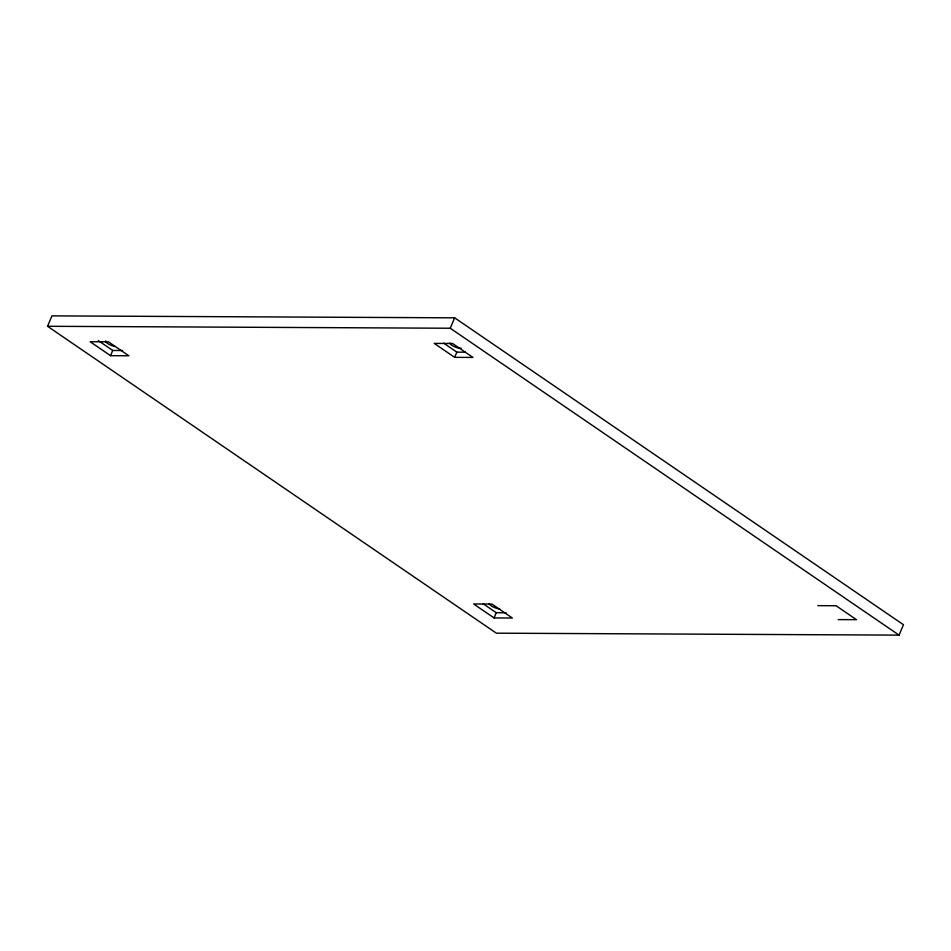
<?xml version="1.0" encoding="UTF-8"?>
<svg xmlns="http://www.w3.org/2000/svg" width="951" height="951" viewBox="0 0 951 951"><rect width="100%" height="100%" fill="white"/><g stroke="black" fill="none" stroke-linecap="round" stroke-linejoin="round"><path stroke-width="1.43" d="M47.55 326.288L51.948 315.875L454.649 317.824L903.45 624.712L899.052 635.125L496.351 633.176L47.55 326.288L450.251 328.238L899.052 635.125M110.53 355.674L128.825 355.769L108.426 341.813L90.131 341.73L110.53 355.674L112.729 350.467L122.584 350.515M450.251 328.238L454.649 317.824M454.649 357.35L472.956 357.433L452.557 343.489L434.25 343.394L454.649 357.35L456.849 352.143L465.301 352.179M494.045 617.924L512.351 618.019L491.952 604.063L473.646 603.98L494.045 617.924L496.244 612.717L506.098 612.765M817.777 605.644L836.072 605.739L856.482 619.683L838.176 619.6M443.653 343.109L456.849 352.143M98.322 340.624L112.729 350.467M483.049 603.695L496.244 612.717M499.691 608.854A6.502 1.89 22.9 0 1 493.2 606.952A6.502 1.89 22.9 0 1 489.183 603.612M114.964 346.497A6.502 1.89 22.9 0 1 108.271 343.917A6.502 1.89 22.9 0 1 105.775 340.874M461.176 348.185A6.502 1.89 22.9 0 1 454.554 346.723A6.502 1.89 22.9 0 1 449.775 343.026"/></g></svg>
